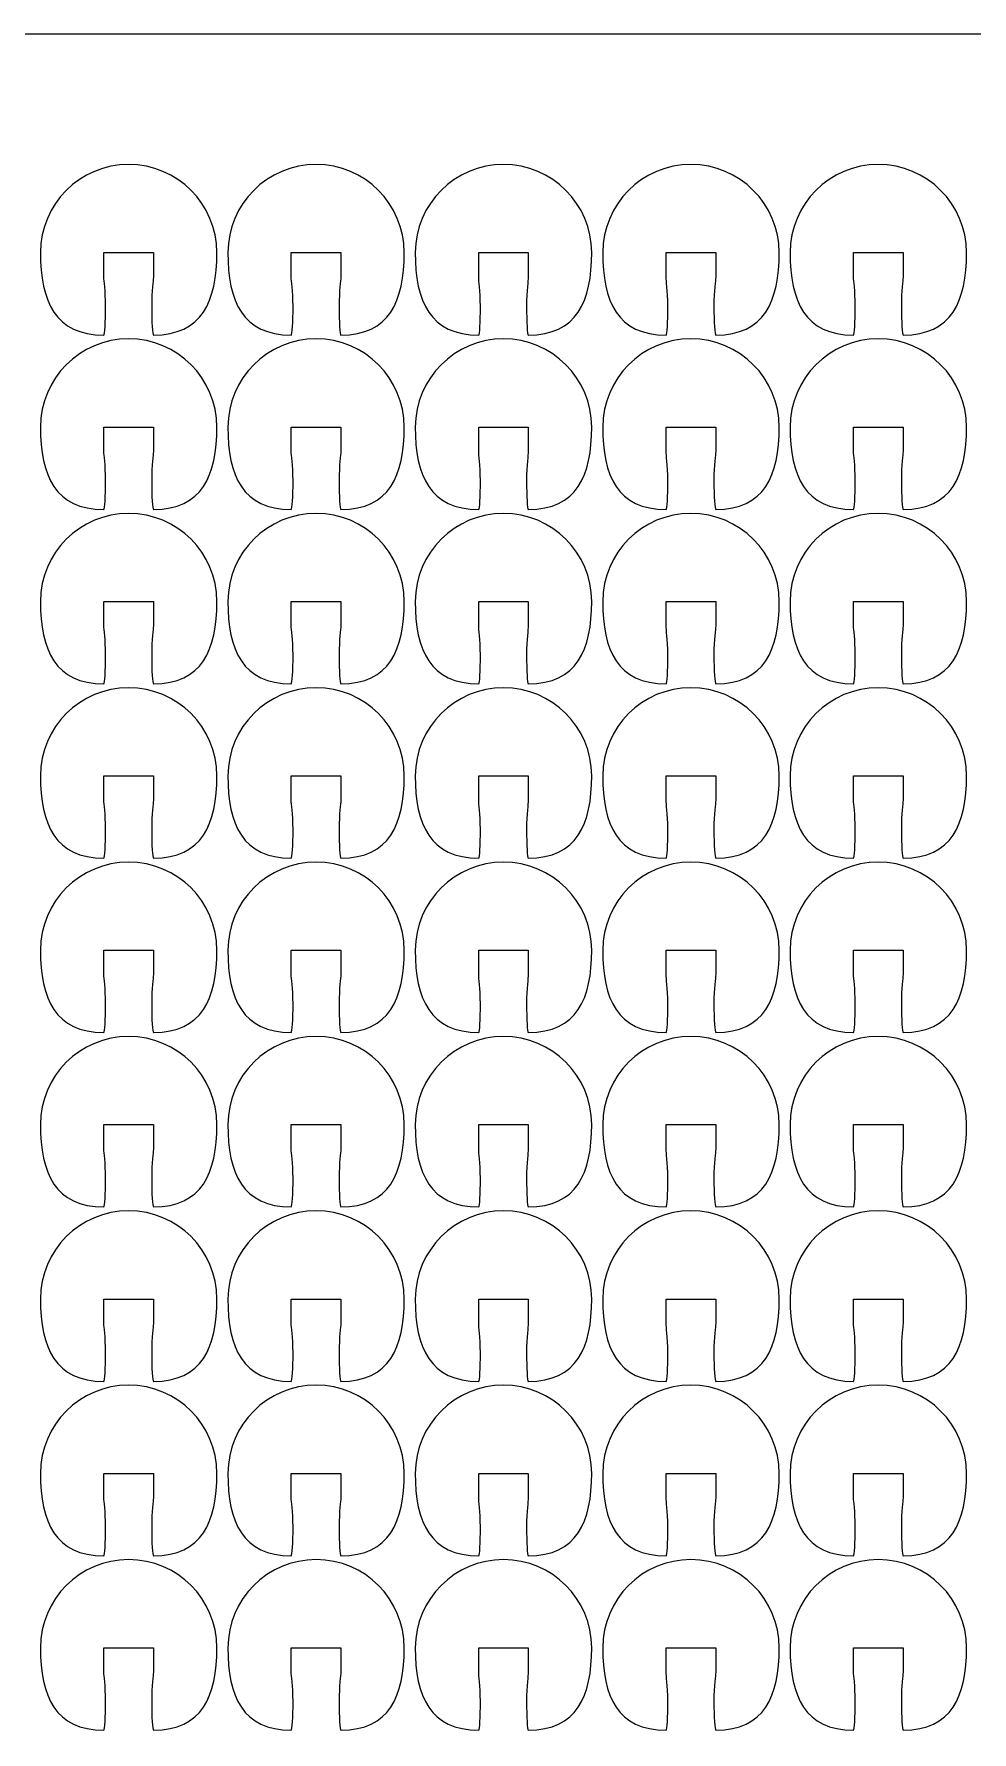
# Model space of a CAD drawing. Extents: x 0 to 500, y 0 to 390.
# Drawn here: x 290.2 to 347.1, y 287.1 to 390.1 of the extents above; entities that cross this region are included whole.
import ezdxf

# ---------------------------------------------------------------- set-up
doc = ezdxf.new("R2010")
doc.units = 0
doc.header["$MEASUREMENT"] = 0
doc.layers.add('DEFAULT', color=18, linetype='CONTINUOUS')

msp = doc.modelspace()

# ---------------------------------------------------------------- linework, layer by layer
at = {"layer": 'DEFAULT', "color": 18}
msp.add_lwpolyline([(500.15, 0.15), (0.15, 0.15), (0.15, 390.15), (500.15, 390.15)], close=True, dxfattribs=at)
at = {"layer": 'DEFAULT', "color": 1}
for points, knots in [([(301.34, 376.88), (301.34, 373.93), (300.44, 371.88), (297.49, 371.88), (297.43, 371.88), (297.39, 372.66), (297.39, 373.63), (297.39, 374.6), (297.49, 375.21), (297.49, 375.38), (297.49, 375.88), (297.49, 376.38), (297.49, 376.88), (296.49, 376.88), (295.49, 376.88), (294.49, 376.88), (294.49, 376.38), (294.49, 375.88), (294.49, 375.38), (294.49, 375.21), (294.59, 374.6), (294.59, 373.63), (294.59, 372.66), (294.55, 371.88), (294.49, 371.88), (291.54, 371.88), (290.64, 373.93), (290.64, 376.88), (290.64, 379.83), (293.04, 382.23), (295.99, 382.23), (298.94, 382.23), (301.34, 379.83), (301.34, 376.88)], [1, 1, 1, 1, 2, 2, 2, 3, 3, 3, 4, 4, 4, 8.25, 8.25, 8.25, 16.76, 16.76, 16.76, 21.01, 21.01, 21.01, 22.01, 22.01, 22.01, 23.01, 23.01, 23.01, 24.01, 24.01, 24.01, 25.01, 25.01, 25.01, 26.01, 26.01, 26.01, 26.01]), ([(312.7, 376.88), (312.7, 373.93), (311.81, 371.88), (308.86, 371.88), (308.8, 371.88), (308.75, 372.66), (308.75, 373.63), (308.75, 374.6), (308.86, 375.21), (308.86, 375.38), (308.86, 375.88), (308.86, 376.38), (308.86, 376.88), (307.86, 376.88), (306.85, 376.88), (305.85, 376.88), (305.85, 376.38), (305.85, 375.88), (305.85, 375.38), (305.85, 375.21), (305.96, 374.6), (305.96, 373.63), (305.96, 372.66), (305.91, 371.88), (305.85, 371.88), (302.9, 371.88), (302.01, 373.93), (302.01, 376.88), (302.01, 379.83), (304.4, 382.23), (307.36, 382.23), (310.31, 382.23), (312.7, 379.83), (312.7, 376.88)], [1, 1, 1, 1, 2, 2, 2, 3, 3, 3, 4, 4, 4, 8.25, 8.25, 8.25, 16.76, 16.76, 16.76, 21.01, 21.01, 21.01, 22.01, 22.01, 22.01, 23.01, 23.01, 23.01, 24.01, 24.01, 24.01, 25.01, 25.01, 25.01, 26.01, 26.01, 26.01, 26.01]), ([(324.07, 376.88), (324.07, 373.93), (323.17, 371.88), (320.22, 371.88), (320.17, 371.88), (320.12, 372.66), (320.12, 373.63), (320.12, 374.6), (320.22, 375.21), (320.22, 375.38), (320.22, 375.88), (320.22, 376.38), (320.22, 376.88), (319.22, 376.88), (318.22, 376.88), (317.22, 376.88), (317.22, 376.38), (317.22, 375.88), (317.22, 375.38), (317.22, 375.21), (317.32, 374.6), (317.32, 373.63), (317.32, 372.66), (317.28, 371.88), (317.22, 371.88), (314.27, 371.88), (313.37, 373.93), (313.37, 376.88), (313.37, 379.83), (315.77, 382.23), (318.72, 382.23), (321.67, 382.23), (324.07, 379.83), (324.07, 376.88)], [1, 1, 1, 1, 2, 2, 2, 3, 3, 3, 4, 4, 4, 8.25, 8.25, 8.25, 16.76, 16.76, 16.76, 21.01, 21.01, 21.01, 22.01, 22.01, 22.01, 23.01, 23.01, 23.01, 24.01, 24.01, 24.01, 25.01, 25.01, 25.01, 26.01, 26.01, 26.01, 26.01]), ([(335.44, 376.88), (335.44, 373.93), (334.54, 371.88), (331.59, 371.88), (331.53, 371.88), (331.48, 372.66), (331.48, 373.63), (331.48, 374.6), (331.59, 375.21), (331.59, 375.38), (331.59, 375.88), (331.59, 376.38), (331.59, 376.88), (330.59, 376.88), (329.59, 376.88), (328.58, 376.88), (328.58, 376.38), (328.58, 375.88), (328.58, 375.38), (328.58, 375.21), (328.69, 374.6), (328.69, 373.63), (328.69, 372.66), (328.64, 371.88), (328.58, 371.88), (325.63, 371.88), (324.74, 373.93), (324.74, 376.88), (324.74, 379.83), (327.13, 382.23), (330.09, 382.23), (333.04, 382.23), (335.44, 379.83), (335.44, 376.88)], [1, 1, 1, 1, 2, 2, 2, 3, 3, 3, 4, 4, 4, 8.25, 8.25, 8.25, 16.76, 16.76, 16.76, 21.01, 21.01, 21.01, 22.01, 22.01, 22.01, 23.01, 23.01, 23.01, 24.01, 24.01, 24.01, 25.01, 25.01, 25.01, 26.01, 26.01, 26.01, 26.01]), ([(346.8, 376.88), (346.8, 373.93), (345.9, 371.88), (342.95, 371.88), (342.9, 371.88), (342.85, 372.66), (342.85, 373.63), (342.85, 374.6), (342.95, 375.21), (342.95, 375.38), (342.95, 375.88), (342.95, 376.38), (342.95, 376.88), (341.95, 376.88), (340.95, 376.88), (339.95, 376.88), (339.95, 376.38), (339.95, 375.88), (339.95, 375.38), (339.95, 375.21), (340.05, 374.6), (340.05, 373.63), (340.05, 372.66), (340.01, 371.88), (339.95, 371.88), (337, 371.88), (336.1, 373.93), (336.1, 376.88), (336.1, 379.83), (338.5, 382.23), (341.45, 382.23), (344.4, 382.23), (346.8, 379.83), (346.8, 376.88)], [1, 1, 1, 1, 2, 2, 2, 3, 3, 3, 4, 4, 4, 8.25, 8.25, 8.25, 16.761, 16.761, 16.761, 21.011, 21.011, 21.011, 22.011, 22.011, 22.011, 23.011, 23.011, 23.011, 24.011, 24.011, 24.011, 25.011, 25.011, 25.011, 26.011, 26.011, 26.011, 26.011]), ([(301.34, 366.3), (301.34, 363.34), (300.44, 361.3), (297.49, 361.3), (297.43, 361.3), (297.39, 362.08), (297.39, 363.05), (297.39, 364.02), (297.49, 364.63), (297.49, 364.8), (297.49, 365.3), (297.49, 365.8), (297.49, 366.3), (296.49, 366.3), (295.49, 366.3), (294.49, 366.3), (294.49, 365.8), (294.49, 365.3), (294.49, 364.8), (294.49, 364.63), (294.59, 364.02), (294.59, 363.05), (294.59, 362.08), (294.55, 361.3), (294.49, 361.3), (291.54, 361.3), (290.64, 363.34), (290.64, 366.3), (290.64, 369.25), (293.04, 371.65), (295.99, 371.65), (298.94, 371.65), (301.34, 369.25), (301.34, 366.3)], [1, 1, 1, 1, 2, 2, 2, 3, 3, 3, 4, 4, 4, 8.25, 8.25, 8.25, 16.76, 16.76, 16.76, 21.01, 21.01, 21.01, 22.01, 22.01, 22.01, 23.01, 23.01, 23.01, 24.01, 24.01, 24.01, 25.01, 25.01, 25.01, 26.01, 26.01, 26.01, 26.01]), ([(312.7, 366.3), (312.7, 363.34), (311.81, 361.3), (308.86, 361.3), (308.8, 361.3), (308.75, 362.08), (308.75, 363.05), (308.75, 364.02), (308.86, 364.63), (308.86, 364.8), (308.86, 365.3), (308.86, 365.8), (308.86, 366.3), (307.86, 366.3), (306.85, 366.3), (305.85, 366.3), (305.85, 365.8), (305.85, 365.3), (305.85, 364.8), (305.85, 364.63), (305.96, 364.02), (305.96, 363.05), (305.96, 362.08), (305.91, 361.3), (305.85, 361.3), (302.9, 361.3), (302.01, 363.34), (302.01, 366.3), (302.01, 369.25), (304.4, 371.65), (307.36, 371.65), (310.31, 371.65), (312.7, 369.25), (312.7, 366.3)], [1, 1, 1, 1, 2, 2, 2, 3, 3, 3, 4, 4, 4, 8.25, 8.25, 8.25, 16.76, 16.76, 16.76, 21.01, 21.01, 21.01, 22.01, 22.01, 22.01, 23.01, 23.01, 23.01, 24.01, 24.01, 24.01, 25.01, 25.01, 25.01, 26.01, 26.01, 26.01, 26.01]), ([(324.07, 366.3), (324.07, 363.34), (323.17, 361.3), (320.22, 361.3), (320.17, 361.3), (320.12, 362.08), (320.12, 363.05), (320.12, 364.02), (320.22, 364.63), (320.22, 364.8), (320.22, 365.3), (320.22, 365.8), (320.22, 366.3), (319.22, 366.3), (318.22, 366.3), (317.22, 366.3), (317.22, 365.8), (317.22, 365.3), (317.22, 364.8), (317.22, 364.63), (317.32, 364.02), (317.32, 363.05), (317.32, 362.08), (317.28, 361.3), (317.22, 361.3), (314.27, 361.3), (313.37, 363.34), (313.37, 366.3), (313.37, 369.25), (315.77, 371.65), (318.72, 371.65), (321.67, 371.65), (324.07, 369.25), (324.07, 366.3)], [1, 1, 1, 1, 2, 2, 2, 3, 3, 3, 4, 4, 4, 8.25, 8.25, 8.25, 16.76, 16.76, 16.76, 21.01, 21.01, 21.01, 22.01, 22.01, 22.01, 23.01, 23.01, 23.01, 24.01, 24.01, 24.01, 25.01, 25.01, 25.01, 26.01, 26.01, 26.01, 26.01]), ([(335.44, 366.3), (335.44, 363.34), (334.54, 361.3), (331.59, 361.3), (331.53, 361.3), (331.48, 362.08), (331.48, 363.05), (331.48, 364.02), (331.59, 364.63), (331.59, 364.8), (331.59, 365.3), (331.59, 365.8), (331.59, 366.3), (330.59, 366.3), (329.59, 366.3), (328.58, 366.3), (328.58, 365.8), (328.58, 365.3), (328.58, 364.8), (328.58, 364.63), (328.69, 364.02), (328.69, 363.05), (328.69, 362.08), (328.64, 361.3), (328.58, 361.3), (325.63, 361.3), (324.74, 363.34), (324.74, 366.3), (324.74, 369.25), (327.13, 371.65), (330.09, 371.65), (333.04, 371.65), (335.44, 369.25), (335.44, 366.3)], [1, 1, 1, 1, 2, 2, 2, 3, 3, 3, 4, 4, 4, 8.25, 8.25, 8.25, 16.76, 16.76, 16.76, 21.01, 21.01, 21.01, 22.01, 22.01, 22.01, 23.01, 23.01, 23.01, 24.01, 24.01, 24.01, 25.01, 25.01, 25.01, 26.01, 26.01, 26.01, 26.01]), ([(346.8, 366.3), (346.8, 363.34), (345.9, 361.3), (342.95, 361.3), (342.9, 361.3), (342.85, 362.08), (342.85, 363.05), (342.85, 364.02), (342.95, 364.63), (342.95, 364.8), (342.95, 365.3), (342.95, 365.8), (342.95, 366.3), (341.95, 366.3), (340.95, 366.3), (339.95, 366.3), (339.95, 365.8), (339.95, 365.3), (339.95, 364.8), (339.95, 364.63), (340.05, 364.02), (340.05, 363.05), (340.05, 362.08), (340.01, 361.3), (339.95, 361.3), (337, 361.3), (336.1, 363.34), (336.1, 366.3), (336.1, 369.25), (338.5, 371.65), (341.45, 371.65), (344.4, 371.65), (346.8, 369.25), (346.8, 366.3)], [1, 1, 1, 1, 2, 2, 2, 3, 3, 3, 4, 4, 4, 8.25, 8.25, 8.25, 16.761, 16.761, 16.761, 21.011, 21.011, 21.011, 22.011, 22.011, 22.011, 23.011, 23.011, 23.011, 24.011, 24.011, 24.011, 25.011, 25.011, 25.011, 26.011, 26.011, 26.011, 26.011]), ([(301.34, 355.72), (301.34, 352.76), (300.44, 350.72), (297.49, 350.72), (297.43, 350.72), (297.39, 351.5), (297.39, 352.47), (297.39, 353.43), (297.49, 354.04), (297.49, 354.22), (297.49, 354.72), (297.49, 355.22), (297.49, 355.72), (296.49, 355.72), (295.49, 355.72), (294.49, 355.72), (294.49, 355.22), (294.49, 354.72), (294.49, 354.22), (294.49, 354.04), (294.59, 353.43), (294.59, 352.47), (294.59, 351.5), (294.55, 350.72), (294.49, 350.72), (291.54, 350.72), (290.64, 352.76), (290.64, 355.72), (290.64, 358.67), (293.04, 361.06), (295.99, 361.06), (298.94, 361.06), (301.34, 358.67), (301.34, 355.72)], [1, 1, 1, 1, 2, 2, 2, 3, 3, 3, 4, 4, 4, 8.25, 8.25, 8.25, 16.76, 16.76, 16.76, 21.01, 21.01, 21.01, 22.01, 22.01, 22.01, 23.01, 23.01, 23.01, 24.01, 24.01, 24.01, 25.01, 25.01, 25.01, 26.01, 26.01, 26.01, 26.01]), ([(312.7, 355.72), (312.7, 352.76), (311.81, 350.72), (308.86, 350.72), (308.8, 350.72), (308.75, 351.5), (308.75, 352.47), (308.75, 353.43), (308.86, 354.04), (308.86, 354.22), (308.86, 354.72), (308.86, 355.22), (308.86, 355.72), (307.86, 355.72), (306.85, 355.72), (305.85, 355.72), (305.85, 355.22), (305.85, 354.72), (305.85, 354.22), (305.85, 354.04), (305.96, 353.43), (305.96, 352.47), (305.96, 351.5), (305.91, 350.72), (305.85, 350.72), (302.9, 350.72), (302.01, 352.76), (302.01, 355.72), (302.01, 358.67), (304.4, 361.06), (307.36, 361.06), (310.31, 361.06), (312.7, 358.67), (312.7, 355.72)], [1, 1, 1, 1, 2, 2, 2, 3, 3, 3, 4, 4, 4, 8.25, 8.25, 8.25, 16.76, 16.76, 16.76, 21.01, 21.01, 21.01, 22.01, 22.01, 22.01, 23.01, 23.01, 23.01, 24.01, 24.01, 24.01, 25.01, 25.01, 25.01, 26.01, 26.01, 26.01, 26.01]), ([(324.07, 355.72), (324.07, 352.76), (323.17, 350.72), (320.22, 350.72), (320.17, 350.72), (320.12, 351.5), (320.12, 352.47), (320.12, 353.43), (320.22, 354.04), (320.22, 354.22), (320.22, 354.72), (320.22, 355.22), (320.22, 355.72), (319.22, 355.72), (318.22, 355.72), (317.22, 355.72), (317.22, 355.22), (317.22, 354.72), (317.22, 354.22), (317.22, 354.04), (317.32, 353.43), (317.32, 352.47), (317.32, 351.5), (317.28, 350.72), (317.22, 350.72), (314.27, 350.72), (313.37, 352.76), (313.37, 355.72), (313.37, 358.67), (315.77, 361.06), (318.72, 361.06), (321.67, 361.06), (324.07, 358.67), (324.07, 355.72)], [1, 1, 1, 1, 2, 2, 2, 3, 3, 3, 4, 4, 4, 8.25, 8.25, 8.25, 16.76, 16.76, 16.76, 21.01, 21.01, 21.01, 22.01, 22.01, 22.01, 23.01, 23.01, 23.01, 24.01, 24.01, 24.01, 25.01, 25.01, 25.01, 26.01, 26.01, 26.01, 26.01]), ([(335.44, 355.72), (335.44, 352.76), (334.54, 350.72), (331.59, 350.72), (331.53, 350.72), (331.48, 351.5), (331.48, 352.47), (331.48, 353.43), (331.59, 354.04), (331.59, 354.22), (331.59, 354.72), (331.59, 355.22), (331.59, 355.72), (330.59, 355.72), (329.59, 355.72), (328.58, 355.72), (328.58, 355.22), (328.58, 354.72), (328.58, 354.22), (328.58, 354.04), (328.69, 353.43), (328.69, 352.47), (328.69, 351.5), (328.64, 350.72), (328.58, 350.72), (325.63, 350.72), (324.74, 352.76), (324.74, 355.72), (324.74, 358.67), (327.13, 361.06), (330.09, 361.06), (333.04, 361.06), (335.44, 358.67), (335.44, 355.72)], [1, 1, 1, 1, 2, 2, 2, 3, 3, 3, 4, 4, 4, 8.25, 8.25, 8.25, 16.76, 16.76, 16.76, 21.01, 21.01, 21.01, 22.01, 22.01, 22.01, 23.01, 23.01, 23.01, 24.01, 24.01, 24.01, 25.01, 25.01, 25.01, 26.01, 26.01, 26.01, 26.01]), ([(346.8, 355.72), (346.8, 352.76), (345.9, 350.72), (342.95, 350.72), (342.9, 350.72), (342.85, 351.5), (342.85, 352.47), (342.85, 353.43), (342.95, 354.04), (342.95, 354.22), (342.95, 354.72), (342.95, 355.22), (342.95, 355.72), (341.95, 355.72), (340.95, 355.72), (339.95, 355.72), (339.95, 355.22), (339.95, 354.72), (339.95, 354.22), (339.95, 354.04), (340.05, 353.43), (340.05, 352.47), (340.05, 351.5), (340.01, 350.72), (339.95, 350.72), (337, 350.72), (336.1, 352.76), (336.1, 355.72), (336.1, 358.67), (338.5, 361.06), (341.45, 361.06), (344.4, 361.06), (346.8, 358.67), (346.8, 355.72)], [1, 1, 1, 1, 2, 2, 2, 3, 3, 3, 4, 4, 4, 8.25, 8.25, 8.25, 16.761, 16.761, 16.761, 21.011, 21.011, 21.011, 22.011, 22.011, 22.011, 23.011, 23.011, 23.011, 24.011, 24.011, 24.011, 25.011, 25.011, 25.011, 26.011, 26.011, 26.011, 26.011]), ([(301.34, 345.14), (301.34, 342.18), (300.44, 340.14), (297.49, 340.14), (297.43, 340.14), (297.39, 340.92), (297.39, 341.89), (297.39, 342.85), (297.49, 343.46), (297.49, 343.64), (297.49, 344.14), (297.49, 344.64), (297.49, 345.14), (296.49, 345.14), (295.49, 345.14), (294.49, 345.14), (294.49, 344.64), (294.49, 344.14), (294.49, 343.64), (294.49, 343.46), (294.59, 342.85), (294.59, 341.89), (294.59, 340.92), (294.55, 340.14), (294.49, 340.14), (291.54, 340.14), (290.64, 342.18), (290.64, 345.14), (290.64, 348.09), (293.04, 350.48), (295.99, 350.48), (298.94, 350.48), (301.34, 348.09), (301.34, 345.14)], [1, 1, 1, 1, 2, 2, 2, 3, 3, 3, 4, 4, 4, 8.25, 8.25, 8.25, 16.76, 16.76, 16.76, 21.01, 21.01, 21.01, 22.01, 22.01, 22.01, 23.01, 23.01, 23.01, 24.01, 24.01, 24.01, 25.01, 25.01, 25.01, 26.01, 26.01, 26.01, 26.01]), ([(312.7, 345.14), (312.7, 342.18), (311.81, 340.14), (308.86, 340.14), (308.8, 340.14), (308.75, 340.92), (308.75, 341.89), (308.75, 342.85), (308.86, 343.46), (308.86, 343.64), (308.86, 344.14), (308.86, 344.64), (308.86, 345.14), (307.86, 345.14), (306.85, 345.14), (305.85, 345.14), (305.85, 344.64), (305.85, 344.14), (305.85, 343.64), (305.85, 343.46), (305.96, 342.85), (305.96, 341.89), (305.96, 340.92), (305.91, 340.14), (305.85, 340.14), (302.9, 340.14), (302.01, 342.18), (302.01, 345.14), (302.01, 348.09), (304.4, 350.48), (307.36, 350.48), (310.31, 350.48), (312.7, 348.09), (312.7, 345.14)], [1, 1, 1, 1, 2, 2, 2, 3, 3, 3, 4, 4, 4, 8.25, 8.25, 8.25, 16.76, 16.76, 16.76, 21.01, 21.01, 21.01, 22.01, 22.01, 22.01, 23.01, 23.01, 23.01, 24.01, 24.01, 24.01, 25.01, 25.01, 25.01, 26.01, 26.01, 26.01, 26.01]), ([(324.07, 345.14), (324.07, 342.18), (323.17, 340.14), (320.22, 340.14), (320.17, 340.14), (320.12, 340.92), (320.12, 341.89), (320.12, 342.85), (320.22, 343.46), (320.22, 343.64), (320.22, 344.14), (320.22, 344.64), (320.22, 345.14), (319.22, 345.14), (318.22, 345.14), (317.22, 345.14), (317.22, 344.64), (317.22, 344.14), (317.22, 343.64), (317.22, 343.46), (317.32, 342.85), (317.32, 341.89), (317.32, 340.92), (317.28, 340.14), (317.22, 340.14), (314.27, 340.14), (313.37, 342.18), (313.37, 345.14), (313.37, 348.09), (315.77, 350.48), (318.72, 350.48), (321.67, 350.48), (324.07, 348.09), (324.07, 345.14)], [1, 1, 1, 1, 2, 2, 2, 3, 3, 3, 4, 4, 4, 8.25, 8.25, 8.25, 16.76, 16.76, 16.76, 21.01, 21.01, 21.01, 22.01, 22.01, 22.01, 23.01, 23.01, 23.01, 24.01, 24.01, 24.01, 25.01, 25.01, 25.01, 26.01, 26.01, 26.01, 26.01]), ([(335.44, 345.14), (335.44, 342.18), (334.54, 340.14), (331.59, 340.14), (331.53, 340.14), (331.48, 340.92), (331.48, 341.89), (331.48, 342.85), (331.59, 343.46), (331.59, 343.64), (331.59, 344.14), (331.59, 344.64), (331.59, 345.14), (330.59, 345.14), (329.59, 345.14), (328.58, 345.14), (328.58, 344.64), (328.58, 344.14), (328.58, 343.64), (328.58, 343.46), (328.69, 342.85), (328.69, 341.89), (328.69, 340.92), (328.64, 340.14), (328.58, 340.14), (325.63, 340.14), (324.74, 342.18), (324.74, 345.14), (324.74, 348.09), (327.13, 350.48), (330.09, 350.48), (333.04, 350.48), (335.44, 348.09), (335.44, 345.14)], [1, 1, 1, 1, 2, 2, 2, 3, 3, 3, 4, 4, 4, 8.25, 8.25, 8.25, 16.76, 16.76, 16.76, 21.01, 21.01, 21.01, 22.01, 22.01, 22.01, 23.01, 23.01, 23.01, 24.01, 24.01, 24.01, 25.01, 25.01, 25.01, 26.01, 26.01, 26.01, 26.01]), ([(346.8, 345.14), (346.8, 342.18), (345.9, 340.14), (342.95, 340.14), (342.9, 340.14), (342.85, 340.92), (342.85, 341.89), (342.85, 342.85), (342.95, 343.46), (342.95, 343.64), (342.95, 344.14), (342.95, 344.64), (342.95, 345.14), (341.95, 345.14), (340.95, 345.14), (339.95, 345.14), (339.95, 344.64), (339.95, 344.14), (339.95, 343.64), (339.95, 343.46), (340.05, 342.85), (340.05, 341.89), (340.05, 340.92), (340.01, 340.14), (339.95, 340.14), (337, 340.14), (336.1, 342.18), (336.1, 345.14), (336.1, 348.09), (338.5, 350.48), (341.45, 350.48), (344.4, 350.48), (346.8, 348.09), (346.8, 345.14)], [1, 1, 1, 1, 2, 2, 2, 3, 3, 3, 4, 4, 4, 8.25, 8.25, 8.25, 16.761, 16.761, 16.761, 21.011, 21.011, 21.011, 22.011, 22.011, 22.011, 23.011, 23.011, 23.011, 24.011, 24.011, 24.011, 25.011, 25.011, 25.011, 26.011, 26.011, 26.011, 26.011]), ([(301.34, 334.55), (301.34, 331.6), (300.44, 329.56), (297.49, 329.56), (297.43, 329.56), (297.39, 330.34), (297.39, 331.31), (297.39, 332.27), (297.49, 332.88), (297.49, 333.06), (297.49, 333.56), (297.49, 334.06), (297.49, 334.55), (296.49, 334.55), (295.49, 334.55), (294.49, 334.55), (294.49, 334.06), (294.49, 333.56), (294.49, 333.06), (294.49, 332.88), (294.59, 332.27), (294.59, 331.31), (294.59, 330.34), (294.55, 329.56), (294.49, 329.56), (291.54, 329.56), (290.64, 331.6), (290.64, 334.55), (290.64, 337.51), (293.04, 339.9), (295.99, 339.9), (298.94, 339.9), (301.34, 337.51), (301.34, 334.55)], [1, 1, 1, 1, 2, 2, 2, 3, 3, 3, 4, 4, 4, 8.25, 8.25, 8.25, 16.76, 16.76, 16.76, 21.01, 21.01, 21.01, 22.01, 22.01, 22.01, 23.01, 23.01, 23.01, 24.01, 24.01, 24.01, 25.01, 25.01, 25.01, 26.01, 26.01, 26.01, 26.01]), ([(312.7, 334.55), (312.7, 331.6), (311.81, 329.56), (308.86, 329.56), (308.8, 329.56), (308.75, 330.34), (308.75, 331.31), (308.75, 332.27), (308.86, 332.88), (308.86, 333.06), (308.86, 333.56), (308.86, 334.06), (308.86, 334.55), (307.86, 334.55), (306.85, 334.55), (305.85, 334.55), (305.85, 334.06), (305.85, 333.56), (305.85, 333.06), (305.85, 332.88), (305.96, 332.27), (305.96, 331.31), (305.96, 330.34), (305.91, 329.56), (305.85, 329.56), (302.9, 329.56), (302.01, 331.6), (302.01, 334.55), (302.01, 337.51), (304.4, 339.9), (307.36, 339.9), (310.31, 339.9), (312.7, 337.51), (312.7, 334.55)], [1, 1, 1, 1, 2, 2, 2, 3, 3, 3, 4, 4, 4, 8.25, 8.25, 8.25, 16.76, 16.76, 16.76, 21.01, 21.01, 21.01, 22.01, 22.01, 22.01, 23.01, 23.01, 23.01, 24.01, 24.01, 24.01, 25.01, 25.01, 25.01, 26.01, 26.01, 26.01, 26.01]), ([(324.07, 334.55), (324.07, 331.6), (323.17, 329.56), (320.22, 329.56), (320.17, 329.56), (320.12, 330.34), (320.12, 331.31), (320.12, 332.27), (320.22, 332.88), (320.22, 333.06), (320.22, 333.56), (320.22, 334.06), (320.22, 334.55), (319.22, 334.55), (318.22, 334.55), (317.22, 334.55), (317.22, 334.06), (317.22, 333.56), (317.22, 333.06), (317.22, 332.88), (317.32, 332.27), (317.32, 331.31), (317.32, 330.34), (317.28, 329.56), (317.22, 329.56), (314.27, 329.56), (313.37, 331.6), (313.37, 334.55), (313.37, 337.51), (315.77, 339.9), (318.72, 339.9), (321.67, 339.9), (324.07, 337.51), (324.07, 334.55)], [1, 1, 1, 1, 2, 2, 2, 3, 3, 3, 4, 4, 4, 8.25, 8.25, 8.25, 16.76, 16.76, 16.76, 21.01, 21.01, 21.01, 22.01, 22.01, 22.01, 23.01, 23.01, 23.01, 24.01, 24.01, 24.01, 25.01, 25.01, 25.01, 26.01, 26.01, 26.01, 26.01]), ([(335.44, 334.55), (335.44, 331.6), (334.54, 329.56), (331.59, 329.56), (331.53, 329.56), (331.48, 330.34), (331.48, 331.31), (331.48, 332.27), (331.59, 332.88), (331.59, 333.06), (331.59, 333.56), (331.59, 334.06), (331.59, 334.55), (330.59, 334.55), (329.59, 334.55), (328.58, 334.55), (328.58, 334.06), (328.58, 333.56), (328.58, 333.06), (328.58, 332.88), (328.69, 332.27), (328.69, 331.31), (328.69, 330.34), (328.64, 329.56), (328.58, 329.56), (325.63, 329.56), (324.74, 331.6), (324.74, 334.55), (324.74, 337.51), (327.13, 339.9), (330.09, 339.9), (333.04, 339.9), (335.44, 337.51), (335.44, 334.55)], [1, 1, 1, 1, 2, 2, 2, 3, 3, 3, 4, 4, 4, 8.25, 8.25, 8.25, 16.76, 16.76, 16.76, 21.01, 21.01, 21.01, 22.01, 22.01, 22.01, 23.01, 23.01, 23.01, 24.01, 24.01, 24.01, 25.01, 25.01, 25.01, 26.01, 26.01, 26.01, 26.01]), ([(346.8, 334.55), (346.8, 331.6), (345.9, 329.56), (342.95, 329.56), (342.9, 329.56), (342.85, 330.34), (342.85, 331.31), (342.85, 332.27), (342.95, 332.88), (342.95, 333.06), (342.95, 333.56), (342.95, 334.06), (342.95, 334.55), (341.95, 334.55), (340.95, 334.55), (339.95, 334.55), (339.95, 334.06), (339.95, 333.56), (339.95, 333.06), (339.95, 332.88), (340.05, 332.27), (340.05, 331.31), (340.05, 330.34), (340.01, 329.56), (339.95, 329.56), (337, 329.56), (336.1, 331.6), (336.1, 334.55), (336.1, 337.51), (338.5, 339.9), (341.45, 339.9), (344.4, 339.9), (346.8, 337.51), (346.8, 334.55)], [1, 1, 1, 1, 2, 2, 2, 3, 3, 3, 4, 4, 4, 8.25, 8.25, 8.25, 16.761, 16.761, 16.761, 21.011, 21.011, 21.011, 22.011, 22.011, 22.011, 23.011, 23.011, 23.011, 24.011, 24.011, 24.011, 25.011, 25.011, 25.011, 26.011, 26.011, 26.011, 26.011]), ([(301.34, 323.97), (301.34, 321.02), (300.44, 318.98), (297.49, 318.98), (297.43, 318.98), (297.39, 319.76), (297.39, 320.72), (297.39, 321.69), (297.49, 322.3), (297.49, 322.47), (297.49, 322.97), (297.49, 323.47), (297.49, 323.97), (296.49, 323.97), (295.49, 323.97), (294.49, 323.97), (294.49, 323.47), (294.49, 322.97), (294.49, 322.47), (294.49, 322.3), (294.59, 321.69), (294.59, 320.72), (294.59, 319.76), (294.55, 318.98), (294.49, 318.98), (291.54, 318.98), (290.64, 321.02), (290.64, 323.97), (290.64, 326.93), (293.04, 329.32), (295.99, 329.32), (298.94, 329.32), (301.34, 326.93), (301.34, 323.97)], [1, 1, 1, 1, 2, 2, 2, 3, 3, 3, 4, 4, 4, 8.25, 8.25, 8.25, 16.76, 16.76, 16.76, 21.01, 21.01, 21.01, 22.01, 22.01, 22.01, 23.01, 23.01, 23.01, 24.01, 24.01, 24.01, 25.01, 25.01, 25.01, 26.01, 26.01, 26.01, 26.01]), ([(312.7, 323.97), (312.7, 321.02), (311.81, 318.98), (308.86, 318.98), (308.8, 318.98), (308.75, 319.76), (308.75, 320.72), (308.75, 321.69), (308.86, 322.3), (308.86, 322.47), (308.86, 322.97), (308.86, 323.47), (308.86, 323.97), (307.86, 323.97), (306.85, 323.97), (305.85, 323.97), (305.85, 323.47), (305.85, 322.97), (305.85, 322.47), (305.85, 322.3), (305.96, 321.69), (305.96, 320.72), (305.96, 319.76), (305.91, 318.98), (305.85, 318.98), (302.9, 318.98), (302.01, 321.02), (302.01, 323.97), (302.01, 326.93), (304.4, 329.32), (307.36, 329.32), (310.31, 329.32), (312.7, 326.93), (312.7, 323.97)], [1, 1, 1, 1, 2, 2, 2, 3, 3, 3, 4, 4, 4, 8.25, 8.25, 8.25, 16.76, 16.76, 16.76, 21.01, 21.01, 21.01, 22.01, 22.01, 22.01, 23.01, 23.01, 23.01, 24.01, 24.01, 24.01, 25.01, 25.01, 25.01, 26.01, 26.01, 26.01, 26.01]), ([(324.07, 323.97), (324.07, 321.02), (323.17, 318.98), (320.22, 318.98), (320.17, 318.98), (320.12, 319.76), (320.12, 320.72), (320.12, 321.69), (320.22, 322.3), (320.22, 322.47), (320.22, 322.97), (320.22, 323.47), (320.22, 323.97), (319.22, 323.97), (318.22, 323.97), (317.22, 323.97), (317.22, 323.47), (317.22, 322.97), (317.22, 322.47), (317.22, 322.3), (317.32, 321.69), (317.32, 320.72), (317.32, 319.76), (317.28, 318.98), (317.22, 318.98), (314.27, 318.98), (313.37, 321.02), (313.37, 323.97), (313.37, 326.93), (315.77, 329.32), (318.72, 329.32), (321.67, 329.32), (324.07, 326.93), (324.07, 323.97)], [1, 1, 1, 1, 2, 2, 2, 3, 3, 3, 4, 4, 4, 8.25, 8.25, 8.25, 16.76, 16.76, 16.76, 21.01, 21.01, 21.01, 22.01, 22.01, 22.01, 23.01, 23.01, 23.01, 24.01, 24.01, 24.01, 25.01, 25.01, 25.01, 26.01, 26.01, 26.01, 26.01]), ([(335.44, 323.97), (335.44, 321.02), (334.54, 318.98), (331.59, 318.98), (331.53, 318.98), (331.48, 319.76), (331.48, 320.72), (331.48, 321.69), (331.59, 322.3), (331.59, 322.47), (331.59, 322.97), (331.59, 323.47), (331.59, 323.97), (330.59, 323.97), (329.59, 323.97), (328.58, 323.97), (328.58, 323.47), (328.58, 322.97), (328.58, 322.47), (328.58, 322.3), (328.69, 321.69), (328.69, 320.72), (328.69, 319.76), (328.64, 318.98), (328.58, 318.98), (325.63, 318.98), (324.74, 321.02), (324.74, 323.97), (324.74, 326.93), (327.13, 329.32), (330.09, 329.32), (333.04, 329.32), (335.44, 326.93), (335.44, 323.97)], [1, 1, 1, 1, 2, 2, 2, 3, 3, 3, 4, 4, 4, 8.25, 8.25, 8.25, 16.76, 16.76, 16.76, 21.01, 21.01, 21.01, 22.01, 22.01, 22.01, 23.01, 23.01, 23.01, 24.01, 24.01, 24.01, 25.01, 25.01, 25.01, 26.01, 26.01, 26.01, 26.01]), ([(346.8, 323.97), (346.8, 321.02), (345.9, 318.98), (342.95, 318.98), (342.9, 318.98), (342.85, 319.76), (342.85, 320.72), (342.85, 321.69), (342.95, 322.3), (342.95, 322.47), (342.95, 322.97), (342.95, 323.47), (342.95, 323.97), (341.95, 323.97), (340.95, 323.97), (339.95, 323.97), (339.95, 323.47), (339.95, 322.97), (339.95, 322.47), (339.95, 322.3), (340.05, 321.69), (340.05, 320.72), (340.05, 319.76), (340.01, 318.98), (339.95, 318.98), (337, 318.98), (336.1, 321.02), (336.1, 323.97), (336.1, 326.93), (338.5, 329.32), (341.45, 329.32), (344.4, 329.32), (346.8, 326.93), (346.8, 323.97)], [1, 1, 1, 1, 2, 2, 2, 3, 3, 3, 4, 4, 4, 8.25, 8.25, 8.25, 16.761, 16.761, 16.761, 21.011, 21.011, 21.011, 22.011, 22.011, 22.011, 23.011, 23.011, 23.011, 24.011, 24.011, 24.011, 25.011, 25.011, 25.011, 26.011, 26.011, 26.011, 26.011]), ([(301.34, 313.39), (301.34, 310.44), (300.44, 308.39), (297.49, 308.39), (297.43, 308.39), (297.39, 309.18), (297.39, 310.14), (297.39, 311.11), (297.49, 311.72), (297.49, 311.89), (297.49, 312.39), (297.49, 312.89), (297.49, 313.39), (296.49, 313.39), (295.49, 313.39), (294.49, 313.39), (294.49, 312.89), (294.49, 312.39), (294.49, 311.89), (294.49, 311.72), (294.59, 311.11), (294.59, 310.14), (294.59, 309.18), (294.55, 308.39), (294.49, 308.39), (291.54, 308.39), (290.64, 310.44), (290.64, 313.39), (290.64, 316.35), (293.04, 318.74), (295.99, 318.74), (298.94, 318.74), (301.34, 316.35), (301.34, 313.39)], [1, 1, 1, 1, 2, 2, 2, 3, 3, 3, 4, 4, 4, 8.25, 8.25, 8.25, 16.76, 16.76, 16.76, 21.01, 21.01, 21.01, 22.01, 22.01, 22.01, 23.01, 23.01, 23.01, 24.01, 24.01, 24.01, 25.01, 25.01, 25.01, 26.01, 26.01, 26.01, 26.01]), ([(312.7, 313.39), (312.7, 310.44), (311.81, 308.39), (308.86, 308.39), (308.8, 308.39), (308.75, 309.18), (308.75, 310.14), (308.75, 311.11), (308.86, 311.72), (308.86, 311.89), (308.86, 312.39), (308.86, 312.89), (308.86, 313.39), (307.86, 313.39), (306.85, 313.39), (305.85, 313.39), (305.85, 312.89), (305.85, 312.39), (305.85, 311.89), (305.85, 311.72), (305.96, 311.11), (305.96, 310.14), (305.96, 309.18), (305.91, 308.39), (305.85, 308.39), (302.9, 308.39), (302.01, 310.44), (302.01, 313.39), (302.01, 316.35), (304.4, 318.74), (307.36, 318.74), (310.31, 318.74), (312.7, 316.35), (312.7, 313.39)], [1, 1, 1, 1, 2, 2, 2, 3, 3, 3, 4, 4, 4, 8.25, 8.25, 8.25, 16.76, 16.76, 16.76, 21.01, 21.01, 21.01, 22.01, 22.01, 22.01, 23.01, 23.01, 23.01, 24.01, 24.01, 24.01, 25.01, 25.01, 25.01, 26.01, 26.01, 26.01, 26.01]), ([(324.07, 313.39), (324.07, 310.44), (323.17, 308.39), (320.22, 308.39), (320.17, 308.39), (320.12, 309.18), (320.12, 310.14), (320.12, 311.11), (320.22, 311.72), (320.22, 311.89), (320.22, 312.39), (320.22, 312.89), (320.22, 313.39), (319.22, 313.39), (318.22, 313.39), (317.22, 313.39), (317.22, 312.89), (317.22, 312.39), (317.22, 311.89), (317.22, 311.72), (317.32, 311.11), (317.32, 310.14), (317.32, 309.18), (317.28, 308.39), (317.22, 308.39), (314.27, 308.39), (313.37, 310.44), (313.37, 313.39), (313.37, 316.35), (315.77, 318.74), (318.72, 318.74), (321.67, 318.74), (324.07, 316.35), (324.07, 313.39)], [1, 1, 1, 1, 2, 2, 2, 3, 3, 3, 4, 4, 4, 8.25, 8.25, 8.25, 16.76, 16.76, 16.76, 21.01, 21.01, 21.01, 22.01, 22.01, 22.01, 23.01, 23.01, 23.01, 24.01, 24.01, 24.01, 25.01, 25.01, 25.01, 26.01, 26.01, 26.01, 26.01]), ([(335.44, 313.39), (335.44, 310.44), (334.54, 308.39), (331.59, 308.39), (331.53, 308.39), (331.48, 309.18), (331.48, 310.14), (331.48, 311.11), (331.59, 311.72), (331.59, 311.89), (331.59, 312.39), (331.59, 312.89), (331.59, 313.39), (330.59, 313.39), (329.59, 313.39), (328.58, 313.39), (328.58, 312.89), (328.58, 312.39), (328.58, 311.89), (328.58, 311.72), (328.69, 311.11), (328.69, 310.14), (328.69, 309.18), (328.64, 308.39), (328.58, 308.39), (325.63, 308.39), (324.74, 310.44), (324.74, 313.39), (324.74, 316.35), (327.13, 318.74), (330.09, 318.74), (333.04, 318.74), (335.44, 316.35), (335.44, 313.39)], [1, 1, 1, 1, 2, 2, 2, 3, 3, 3, 4, 4, 4, 8.25, 8.25, 8.25, 16.76, 16.76, 16.76, 21.01, 21.01, 21.01, 22.01, 22.01, 22.01, 23.01, 23.01, 23.01, 24.01, 24.01, 24.01, 25.01, 25.01, 25.01, 26.01, 26.01, 26.01, 26.01]), ([(346.8, 313.39), (346.8, 310.44), (345.9, 308.39), (342.95, 308.39), (342.9, 308.39), (342.85, 309.18), (342.85, 310.14), (342.85, 311.11), (342.95, 311.72), (342.95, 311.89), (342.95, 312.39), (342.95, 312.89), (342.95, 313.39), (341.95, 313.39), (340.95, 313.39), (339.95, 313.39), (339.95, 312.89), (339.95, 312.39), (339.95, 311.89), (339.95, 311.72), (340.05, 311.11), (340.05, 310.14), (340.05, 309.18), (340.01, 308.39), (339.95, 308.39), (337, 308.39), (336.1, 310.44), (336.1, 313.39), (336.1, 316.35), (338.5, 318.74), (341.45, 318.74), (344.4, 318.74), (346.8, 316.35), (346.8, 313.39)], [1, 1, 1, 1, 2, 2, 2, 3, 3, 3, 4, 4, 4, 8.25, 8.25, 8.25, 16.761, 16.761, 16.761, 21.011, 21.011, 21.011, 22.011, 22.011, 22.011, 23.011, 23.011, 23.011, 24.011, 24.011, 24.011, 25.011, 25.011, 25.011, 26.011, 26.011, 26.011, 26.011]), ([(301.34, 302.81), (301.34, 299.86), (300.44, 297.81), (297.49, 297.81), (297.43, 297.81), (297.39, 298.6), (297.39, 299.56), (297.39, 300.53), (297.49, 301.14), (297.49, 301.31), (297.49, 301.81), (297.49, 302.31), (297.49, 302.81), (296.49, 302.81), (295.49, 302.81), (294.49, 302.81), (294.49, 302.31), (294.49, 301.81), (294.49, 301.31), (294.49, 301.14), (294.59, 300.53), (294.59, 299.56), (294.59, 298.6), (294.55, 297.81), (294.49, 297.81), (291.54, 297.81), (290.64, 299.86), (290.64, 302.81), (290.64, 305.77), (293.04, 308.16), (295.99, 308.16), (298.94, 308.16), (301.34, 305.77), (301.34, 302.81)], [1, 1, 1, 1, 2, 2, 2, 3, 3, 3, 4, 4, 4, 8.25, 8.25, 8.25, 16.76, 16.76, 16.76, 21.01, 21.01, 21.01, 22.01, 22.01, 22.01, 23.01, 23.01, 23.01, 24.01, 24.01, 24.01, 25.01, 25.01, 25.01, 26.01, 26.01, 26.01, 26.01]), ([(312.7, 302.81), (312.7, 299.86), (311.81, 297.81), (308.86, 297.81), (308.8, 297.81), (308.75, 298.6), (308.75, 299.56), (308.75, 300.53), (308.86, 301.14), (308.86, 301.31), (308.86, 301.81), (308.86, 302.31), (308.86, 302.81), (307.86, 302.81), (306.85, 302.81), (305.85, 302.81), (305.85, 302.31), (305.85, 301.81), (305.85, 301.31), (305.85, 301.14), (305.96, 300.53), (305.96, 299.56), (305.96, 298.6), (305.91, 297.81), (305.85, 297.81), (302.9, 297.81), (302.01, 299.86), (302.01, 302.81), (302.01, 305.77), (304.4, 308.16), (307.36, 308.16), (310.31, 308.16), (312.7, 305.77), (312.7, 302.81)], [1, 1, 1, 1, 2, 2, 2, 3, 3, 3, 4, 4, 4, 8.25, 8.25, 8.25, 16.76, 16.76, 16.76, 21.01, 21.01, 21.01, 22.01, 22.01, 22.01, 23.01, 23.01, 23.01, 24.01, 24.01, 24.01, 25.01, 25.01, 25.01, 26.01, 26.01, 26.01, 26.01]), ([(324.07, 302.81), (324.07, 299.86), (323.17, 297.81), (320.22, 297.81), (320.17, 297.81), (320.12, 298.6), (320.12, 299.56), (320.12, 300.53), (320.22, 301.14), (320.22, 301.31), (320.22, 301.81), (320.22, 302.31), (320.22, 302.81), (319.22, 302.81), (318.22, 302.81), (317.22, 302.81), (317.22, 302.31), (317.22, 301.81), (317.22, 301.31), (317.22, 301.14), (317.32, 300.53), (317.32, 299.56), (317.32, 298.6), (317.28, 297.81), (317.22, 297.81), (314.27, 297.81), (313.37, 299.86), (313.37, 302.81), (313.37, 305.77), (315.77, 308.16), (318.72, 308.16), (321.67, 308.16), (324.07, 305.77), (324.07, 302.81)], [1, 1, 1, 1, 2, 2, 2, 3, 3, 3, 4, 4, 4, 8.25, 8.25, 8.25, 16.76, 16.76, 16.76, 21.01, 21.01, 21.01, 22.01, 22.01, 22.01, 23.01, 23.01, 23.01, 24.01, 24.01, 24.01, 25.01, 25.01, 25.01, 26.01, 26.01, 26.01, 26.01]), ([(335.44, 302.81), (335.44, 299.86), (334.54, 297.81), (331.59, 297.81), (331.53, 297.81), (331.48, 298.6), (331.48, 299.56), (331.48, 300.53), (331.59, 301.14), (331.59, 301.31), (331.59, 301.81), (331.59, 302.31), (331.59, 302.81), (330.59, 302.81), (329.59, 302.81), (328.58, 302.81), (328.58, 302.31), (328.58, 301.81), (328.58, 301.31), (328.58, 301.14), (328.69, 300.53), (328.69, 299.56), (328.69, 298.6), (328.64, 297.81), (328.58, 297.81), (325.63, 297.81), (324.74, 299.86), (324.74, 302.81), (324.74, 305.77), (327.13, 308.16), (330.09, 308.16), (333.04, 308.16), (335.44, 305.77), (335.44, 302.81)], [1, 1, 1, 1, 2, 2, 2, 3, 3, 3, 4, 4, 4, 8.25, 8.25, 8.25, 16.76, 16.76, 16.76, 21.01, 21.01, 21.01, 22.01, 22.01, 22.01, 23.01, 23.01, 23.01, 24.01, 24.01, 24.01, 25.01, 25.01, 25.01, 26.01, 26.01, 26.01, 26.01]), ([(346.8, 302.81), (346.8, 299.86), (345.9, 297.81), (342.95, 297.81), (342.9, 297.81), (342.85, 298.6), (342.85, 299.56), (342.85, 300.53), (342.95, 301.14), (342.95, 301.31), (342.95, 301.81), (342.95, 302.31), (342.95, 302.81), (341.95, 302.81), (340.95, 302.81), (339.95, 302.81), (339.95, 302.31), (339.95, 301.81), (339.95, 301.31), (339.95, 301.14), (340.05, 300.53), (340.05, 299.56), (340.05, 298.6), (340.01, 297.81), (339.95, 297.81), (337, 297.81), (336.1, 299.86), (336.1, 302.81), (336.1, 305.77), (338.5, 308.16), (341.45, 308.16), (344.4, 308.16), (346.8, 305.77), (346.8, 302.81)], [1, 1, 1, 1, 2, 2, 2, 3, 3, 3, 4, 4, 4, 8.25, 8.25, 8.25, 16.761, 16.761, 16.761, 21.011, 21.011, 21.011, 22.011, 22.011, 22.011, 23.011, 23.011, 23.011, 24.011, 24.011, 24.011, 25.011, 25.011, 25.011, 26.011, 26.011, 26.011, 26.011]), ([(301.34, 292.23), (301.34, 289.28), (300.44, 287.23), (297.49, 287.23), (297.43, 287.23), (297.39, 288.02), (297.39, 288.98), (297.39, 289.95), (297.49, 290.56), (297.49, 290.73), (297.49, 291.23), (297.49, 291.73), (297.49, 292.23), (296.49, 292.23), (295.49, 292.23), (294.49, 292.23), (294.49, 291.73), (294.49, 291.23), (294.49, 290.73), (294.49, 290.56), (294.59, 289.95), (294.59, 288.98), (294.59, 288.02), (294.55, 287.23), (294.49, 287.23), (291.54, 287.23), (290.64, 289.28), (290.64, 292.23), (290.64, 295.19), (293.04, 297.58), (295.99, 297.58), (298.94, 297.58), (301.34, 295.19), (301.34, 292.23)], [1, 1, 1, 1, 2, 2, 2, 3, 3, 3, 4, 4, 4, 8.25, 8.25, 8.25, 16.76, 16.76, 16.76, 21.01, 21.01, 21.01, 22.01, 22.01, 22.01, 23.01, 23.01, 23.01, 24.01, 24.01, 24.01, 25.01, 25.01, 25.01, 26.01, 26.01, 26.01, 26.01]), ([(312.7, 292.23), (312.7, 289.28), (311.81, 287.23), (308.86, 287.23), (308.8, 287.23), (308.75, 288.02), (308.75, 288.98), (308.75, 289.95), (308.86, 290.56), (308.86, 290.73), (308.86, 291.23), (308.86, 291.73), (308.86, 292.23), (307.86, 292.23), (306.85, 292.23), (305.85, 292.23), (305.85, 291.73), (305.85, 291.23), (305.85, 290.73), (305.85, 290.56), (305.96, 289.95), (305.96, 288.98), (305.96, 288.02), (305.91, 287.23), (305.85, 287.23), (302.9, 287.23), (302.01, 289.28), (302.01, 292.23), (302.01, 295.19), (304.4, 297.58), (307.36, 297.58), (310.31, 297.58), (312.7, 295.19), (312.7, 292.23)], [1, 1, 1, 1, 2, 2, 2, 3, 3, 3, 4, 4, 4, 8.25, 8.25, 8.25, 16.76, 16.76, 16.76, 21.01, 21.01, 21.01, 22.01, 22.01, 22.01, 23.01, 23.01, 23.01, 24.01, 24.01, 24.01, 25.01, 25.01, 25.01, 26.01, 26.01, 26.01, 26.01]), ([(324.07, 292.23), (324.07, 289.28), (323.17, 287.23), (320.22, 287.23), (320.17, 287.23), (320.12, 288.02), (320.12, 288.98), (320.12, 289.95), (320.22, 290.56), (320.22, 290.73), (320.22, 291.23), (320.22, 291.73), (320.22, 292.23), (319.22, 292.23), (318.22, 292.23), (317.22, 292.23), (317.22, 291.73), (317.22, 291.23), (317.22, 290.73), (317.22, 290.56), (317.32, 289.95), (317.32, 288.98), (317.32, 288.02), (317.28, 287.23), (317.22, 287.23), (314.27, 287.23), (313.37, 289.28), (313.37, 292.23), (313.37, 295.19), (315.77, 297.58), (318.72, 297.58), (321.67, 297.58), (324.07, 295.19), (324.07, 292.23)], [1, 1, 1, 1, 2, 2, 2, 3, 3, 3, 4, 4, 4, 8.25, 8.25, 8.25, 16.76, 16.76, 16.76, 21.01, 21.01, 21.01, 22.01, 22.01, 22.01, 23.01, 23.01, 23.01, 24.01, 24.01, 24.01, 25.01, 25.01, 25.01, 26.01, 26.01, 26.01, 26.01]), ([(335.44, 292.23), (335.44, 289.28), (334.54, 287.23), (331.59, 287.23), (331.53, 287.23), (331.48, 288.02), (331.48, 288.98), (331.48, 289.95), (331.59, 290.56), (331.59, 290.73), (331.59, 291.23), (331.59, 291.73), (331.59, 292.23), (330.59, 292.23), (329.59, 292.23), (328.58, 292.23), (328.58, 291.73), (328.58, 291.23), (328.58, 290.73), (328.58, 290.56), (328.69, 289.95), (328.69, 288.98), (328.69, 288.02), (328.64, 287.23), (328.58, 287.23), (325.63, 287.23), (324.74, 289.28), (324.74, 292.23), (324.74, 295.19), (327.13, 297.58), (330.09, 297.58), (333.04, 297.58), (335.44, 295.19), (335.44, 292.23)], [1, 1, 1, 1, 2, 2, 2, 3, 3, 3, 4, 4, 4, 8.25, 8.25, 8.25, 16.76, 16.76, 16.76, 21.01, 21.01, 21.01, 22.01, 22.01, 22.01, 23.01, 23.01, 23.01, 24.01, 24.01, 24.01, 25.01, 25.01, 25.01, 26.01, 26.01, 26.01, 26.01]), ([(346.8, 292.23), (346.8, 289.28), (345.9, 287.23), (342.95, 287.23), (342.9, 287.23), (342.85, 288.02), (342.85, 288.98), (342.85, 289.95), (342.95, 290.56), (342.95, 290.73), (342.95, 291.23), (342.95, 291.73), (342.95, 292.23), (341.95, 292.23), (340.95, 292.23), (339.95, 292.23), (339.95, 291.73), (339.95, 291.23), (339.95, 290.73), (339.95, 290.56), (340.05, 289.95), (340.05, 288.98), (340.05, 288.02), (340.01, 287.23), (339.95, 287.23), (337, 287.23), (336.1, 289.28), (336.1, 292.23), (336.1, 295.19), (338.5, 297.58), (341.45, 297.58), (344.4, 297.58), (346.8, 295.19), (346.8, 292.23)], [1, 1, 1, 1, 2, 2, 2, 3, 3, 3, 4, 4, 4, 8.25, 8.25, 8.25, 16.761, 16.761, 16.761, 21.011, 21.011, 21.011, 22.011, 22.011, 22.011, 23.011, 23.011, 23.011, 24.011, 24.011, 24.011, 25.011, 25.011, 25.011, 26.011, 26.011, 26.011, 26.011])]:
    msp.add_open_spline(points, degree=3, knots=knots, dxfattribs=at)

doc.saveas('drawing.dxf')
